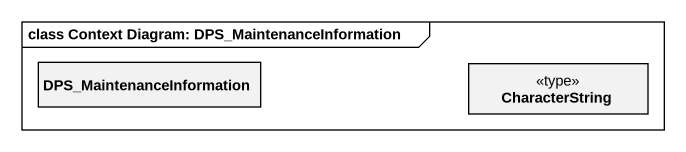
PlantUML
@startuml
mainframe class Context Diagram: DPS_MaintenanceInformation
hide circle
hide empty members
class DPS_MaintenanceInformation
class CharacterString <<type>>
@enduml
